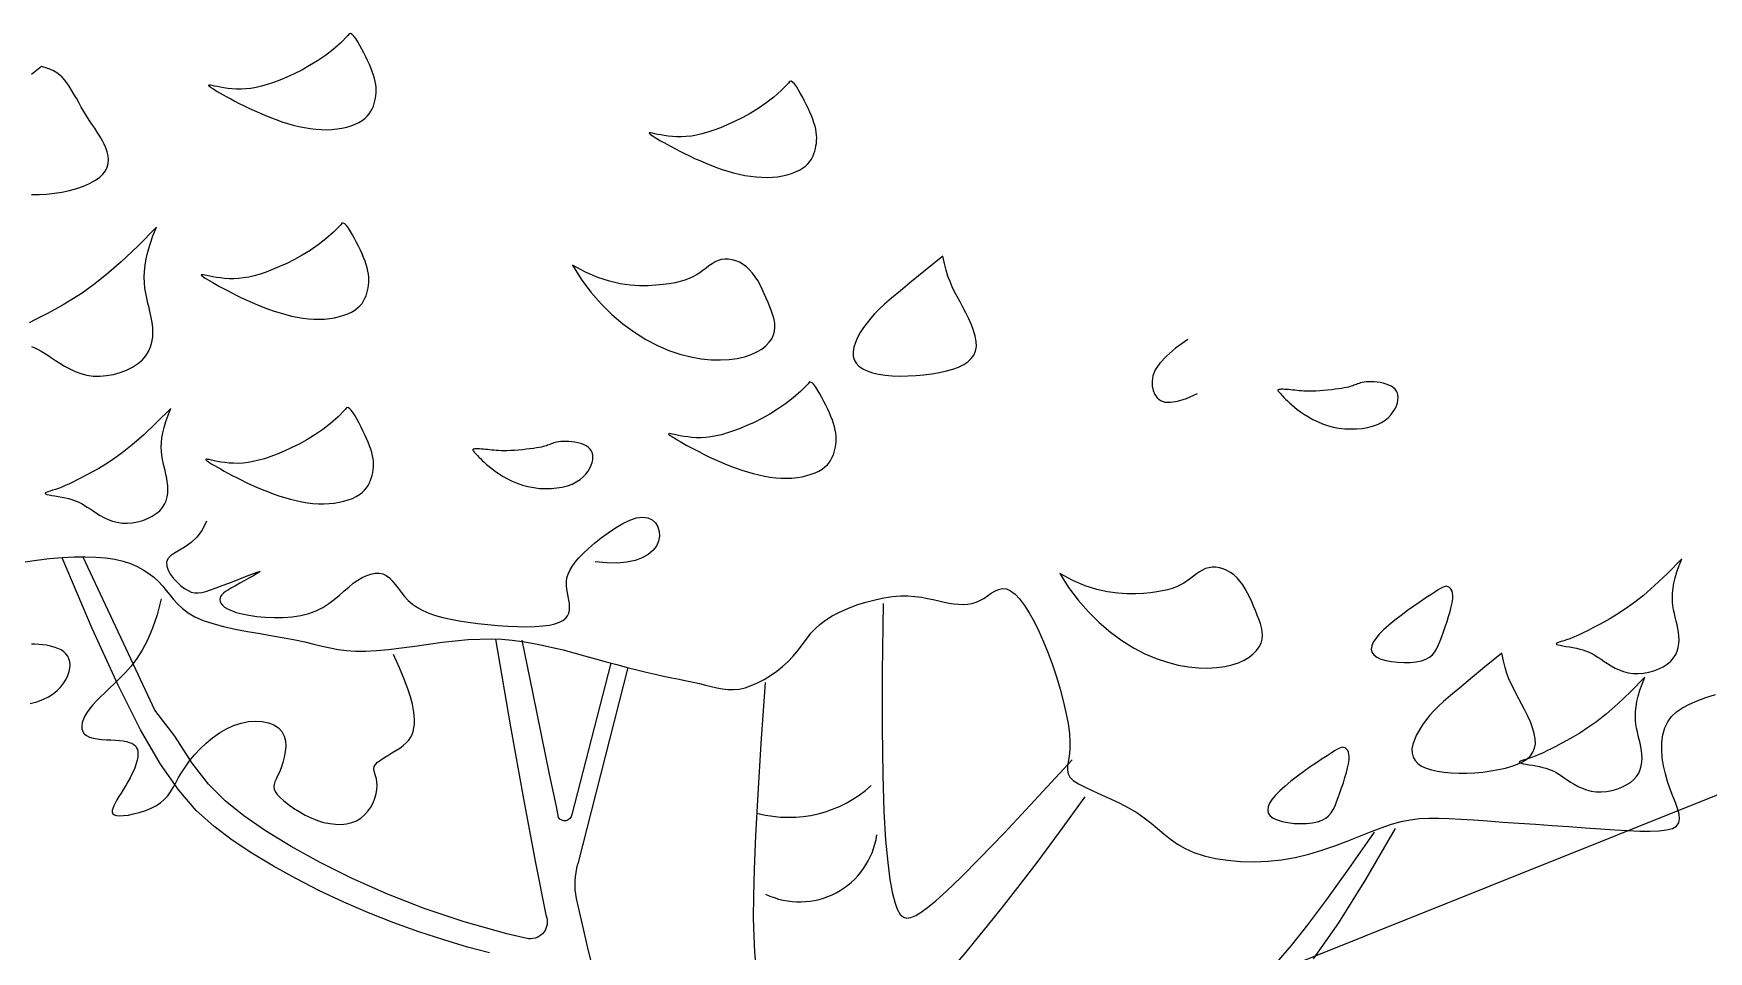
# Model space of a CAD drawing. Extents: x 38.2 to 46.7, y 0 to 11.
# Drawn here: x 40.08 to 41.971, y 4.821 to 5.857 of the extents above; entities that cross this region are included whole.
import ezdxf

# ---------------------------------------------------------------- set-up
doc = ezdxf.new("R2010")
doc.units = 0
doc.header["$MEASUREMENT"] = 0
for name, color, linetype in [('TELV1', 1, 'CONTINUOUS'), ('TELV3', 3, 'CONTINUOUS'), ('TELV4', 4, 'CONTINUOUS'), ('TEXT', 1, 'CONTINUOUS')]:
    doc.layers.add(name, color=color, linetype=linetype)

msp = doc.modelspace()

# ---------------------------------------------------------------- linework, layer by layer
at = {"layer": 'TELV1'}
for points in [[(40.435, 5.8549), (40.427, 5.8466), (40.4185, 5.8391), (40.4097, 5.8323), (40.4007, 5.8262), (40.3917, 5.8208), (40.3829, 5.8159), (40.3742, 5.8116), (40.366, 5.8078), (40.3582, 5.8046), (40.3509, 5.8018), (40.344, 5.7995), (40.3375, 5.7977), (40.3313, 5.7962), (40.3254, 5.7952), (40.3198, 5.7945), (40.3144, 5.7942), (40.3091, 5.7942), (40.3041, 5.7945), (40.2993, 5.7951), (40.2949, 5.7957), (40.2908, 5.7964), (40.2872, 5.7972), (40.2842, 5.7978), (40.2816, 5.7983), (40.2798, 5.7987), (40.2785, 5.7988), (40.2778, 5.7987), (40.2776, 5.7985), (40.278, 5.7979), (40.279, 5.7972), (40.2804, 5.7962), (40.2823, 5.795), (40.2847, 5.7935), (40.2875, 5.7918), (40.2907, 5.7899), (40.2943, 5.7878), (40.2983, 5.7856), (40.3027, 5.7832), (40.3074, 5.7807), (40.3124, 5.7781), (40.3177, 5.7755), (40.3232, 5.7728), (40.329, 5.7701), (40.335, 5.7674), (40.3412, 5.7648), (40.3474, 5.7623), (40.3538, 5.7599), (40.3602, 5.7576), (40.3666, 5.7556), (40.3731, 5.7538), (40.3795, 5.7522), (40.3859, 5.7509), (40.3923, 5.7498), (40.3986, 5.749), (40.4048, 5.7486), (40.4109, 5.7485), (40.4169, 5.7488), (40.4227, 5.7494), (40.4283, 5.7503), (40.4336, 5.7515), (40.4386, 5.753), (40.4432, 5.7547), (40.4473, 5.7567), (40.451, 5.7589), (40.4542, 5.7612), (40.4569, 5.7638), (40.4591, 5.7665), (40.461, 5.7693), (40.4625, 5.7721), (40.4637, 5.7751), (40.4647, 5.778), (40.4655, 5.781), (40.4661, 5.784), (40.4666, 5.787), (40.4668, 5.79), (40.4669, 5.793), (40.4668, 5.7962), (40.4665, 5.7994), (40.4659, 5.8028), (40.465, 5.8064), (40.4639, 5.8102), (40.4625, 5.8141), (40.4609, 5.8182), (40.4592, 5.8223), (40.4572, 5.8266), (40.4552, 5.8309), (40.453, 5.8352), (40.4507, 5.8395), (40.4485, 5.8437), (40.4462, 5.8477), (40.4439, 5.8513), (40.4418, 5.8541), (40.4398, 5.8561), (40.4379, 5.8571), (40.4363, 5.8567), (40.435, 5.8549)], [(40.0889, 5.82), (40.0777, 5.8108)], [(40.0779, 5.6754), (40.0863, 5.6754), (40.0949, 5.6758), (40.1036, 5.6768), (40.1122, 5.6782), (40.1207, 5.6801), (40.1288, 5.6823), (40.1363, 5.6849), (40.1433, 5.6879), (40.1493, 5.6911), (40.1544, 5.6946), (40.1584, 5.6983), (40.1613, 5.7022), (40.1633, 5.7062), (40.1644, 5.7104), (40.1647, 5.7147), (40.1642, 5.7191), (40.1632, 5.7235), (40.1617, 5.7279), (40.1598, 5.7323), (40.1575, 5.7367), (40.1549, 5.7411), (40.152, 5.7456), (40.1491, 5.7501), (40.146, 5.7547), (40.1429, 5.7594), (40.1398, 5.7642), (40.1368, 5.7692), (40.134, 5.7741), (40.1312, 5.7791), (40.1284, 5.784), (40.1257, 5.7887), (40.123, 5.7933), (40.1204, 5.7975), (40.1177, 5.8013), (40.1151, 5.8047), (40.1123, 5.8077), (40.1094, 5.8104), (40.1062, 5.8128), (40.1026, 5.8149), (40.0986, 5.8167), (40.0941, 5.8184), (40.0889, 5.82)], [(40.9323, 5.8011), (40.9242, 5.7928), (40.9157, 5.7853), (40.9069, 5.7785), (40.898, 5.7724), (40.889, 5.7669), (40.8801, 5.7621), (40.8715, 5.7578), (40.8632, 5.754), (40.8554, 5.7508), (40.8481, 5.748), (40.8413, 5.7457), (40.8347, 5.7438), (40.8286, 5.7424), (40.8227, 5.7413), (40.817, 5.7407), (40.8116, 5.7404), (40.8064, 5.7404), (40.8013, 5.7407), (40.7965, 5.7412), (40.7921, 5.7419), (40.7881, 5.7426), (40.7845, 5.7433), (40.7814, 5.744), (40.7789, 5.7445), (40.777, 5.7449), (40.7757, 5.745), (40.775, 5.7449), (40.7749, 5.7446), (40.7753, 5.7441), (40.7762, 5.7434), (40.7776, 5.7424), (40.7795, 5.7412), (40.7819, 5.7397), (40.7847, 5.738), (40.7879, 5.7361), (40.7916, 5.734), (40.7956, 5.7318), (40.7999, 5.7294), (40.8046, 5.7269), (40.8096, 5.7243), (40.8149, 5.7217), (40.8205, 5.719), (40.8263, 5.7162), (40.8323, 5.7136), (40.8384, 5.711), (40.8447, 5.7084), (40.851, 5.706), (40.8574, 5.7038), (40.8639, 5.7018), (40.8703, 5.7), (40.8768, 5.6984), (40.8832, 5.697), (40.8895, 5.696), (40.8958, 5.6952), (40.902, 5.6948), (40.9081, 5.6947), (40.9141, 5.6949), (40.9199, 5.6955), (40.9255, 5.6964), (40.9308, 5.6977), (40.9358, 5.6991), (40.9404, 5.7009), (40.9446, 5.7029), (40.9483, 5.705), (40.9514, 5.7074), (40.9541, 5.71), (40.9564, 5.7126), (40.9582, 5.7154), (40.9597, 5.7183), (40.9609, 5.7213), (40.9619, 5.7242), (40.9627, 5.7272), (40.9633, 5.7302), (40.9638, 5.7331), (40.9641, 5.7361), (40.9642, 5.7392), (40.9641, 5.7423), (40.9637, 5.7456), (40.9631, 5.749), (40.9623, 5.7526), (40.9611, 5.7563), (40.9598, 5.7603), (40.9582, 5.7643), (40.9564, 5.7685), (40.9545, 5.7727), (40.9524, 5.777), (40.9502, 5.7814), (40.948, 5.7857), (40.9457, 5.7899), (40.9434, 5.7939), (40.9412, 5.7974), (40.939, 5.8003), (40.937, 5.8023), (40.9352, 5.8033), (40.9336, 5.8029), (40.9323, 5.8011)], [(40.2188, 5.6387), (40.1977, 5.6173), (40.179, 5.5995), (40.1624, 5.5851), (40.1478, 5.5735), (40.1349, 5.5642), (40.1235, 5.5568), (40.1134, 5.5508), (40.1043, 5.5458), (40.096, 5.5413), (40.0884, 5.5373), (40.0815, 5.5338), (40.0752, 5.5306)], [(40.0777, 5.5038), (40.0815, 5.5023), (40.0852, 5.5006), (40.0888, 5.4986), (40.0925, 5.4965), (40.0963, 5.494), (40.1005, 5.4912), (40.105, 5.4882), (40.1099, 5.4849), (40.1152, 5.4817), (40.1209, 5.4786), (40.127, 5.4758), (40.1334, 5.4734), (40.1402, 5.4716), (40.1474, 5.4705), (40.1549, 5.4703), (40.1626, 5.471), (40.1703, 5.4724), (40.1778, 5.4745), (40.185, 5.4772), (40.1917, 5.4806), (40.1976, 5.4844), (40.2027, 5.4886), (40.2068, 5.4932), (40.2099, 5.4982), (40.2122, 5.5034), (40.2137, 5.5087), (40.2146, 5.5143), (40.2148, 5.5199), (40.2146, 5.5255), (40.2139, 5.531), (40.213, 5.5365), (40.2118, 5.542), (40.2105, 5.5474), (40.2092, 5.5529), (40.2079, 5.5584), (40.2068, 5.564), (40.2058, 5.5698), (40.2052, 5.5758), (40.205, 5.582), (40.2053, 5.5886), (40.206, 5.5955), (40.2073, 5.6029), (40.2092, 5.6109), (40.2117, 5.6194), (40.2149, 5.6287), (40.2188, 5.6387)], [(40.4268, 5.641), (40.4187, 5.6328), (40.4102, 5.6253), (40.4014, 5.6185), (40.3925, 5.6124), (40.3835, 5.6069), (40.3746, 5.602), (40.366, 5.5977), (40.3577, 5.594), (40.3499, 5.5907), (40.3426, 5.5879), (40.3358, 5.5856), (40.3292, 5.5838), (40.3231, 5.5823), (40.3172, 5.5813), (40.3115, 5.5806), (40.3061, 5.5803), (40.3009, 5.5804), (40.2958, 5.5807), (40.291, 5.5812), (40.2866, 5.5818), (40.2826, 5.5825), (40.279, 5.5833), (40.2759, 5.5839), (40.2734, 5.5845), (40.2715, 5.5848), (40.2702, 5.5849), (40.2695, 5.5849), (40.2694, 5.5846), (40.2698, 5.5841), (40.2707, 5.5833), (40.2721, 5.5823), (40.274, 5.5811), (40.2764, 5.5796), (40.2792, 5.5779), (40.2824, 5.576), (40.2861, 5.574), (40.2901, 5.5717), (40.2944, 5.5693), (40.2991, 5.5669), (40.3041, 5.5643), (40.3094, 5.5616), (40.315, 5.5589), (40.3208, 5.5562), (40.3268, 5.5535), (40.3329, 5.5509), (40.3392, 5.5484), (40.3455, 5.546), (40.3519, 5.5438), (40.3584, 5.5417), (40.3648, 5.5399), (40.3713, 5.5383), (40.3777, 5.537), (40.384, 5.5359), (40.3903, 5.5352), (40.3965, 5.5347), (40.4026, 5.5346), (40.4086, 5.5349), (40.4144, 5.5355), (40.42, 5.5364), (40.4253, 5.5376), (40.4303, 5.5391), (40.4349, 5.5408), (40.4391, 5.5428), (40.4428, 5.545), (40.4459, 5.5474), (40.4486, 5.5499), (40.4509, 5.5526), (40.4527, 5.5554), (40.4542, 5.5583), (40.4554, 5.5612), (40.4564, 5.5642), (40.4572, 5.5671), (40.4578, 5.5701), (40.4583, 5.5731), (40.4586, 5.5761), (40.4587, 5.5791), (40.4586, 5.5823), (40.4582, 5.5856), (40.4576, 5.589), (40.4568, 5.5925), (40.4556, 5.5963), (40.4543, 5.6002), (40.4527, 5.6043), (40.4509, 5.6084), (40.449, 5.6127), (40.4469, 5.617), (40.4447, 5.6213), (40.4425, 5.6256), (40.4402, 5.6298), (40.4379, 5.6338), (40.4357, 5.6374), (40.4335, 5.6403), (40.4315, 5.6423), (40.4297, 5.6432), (40.4281, 5.6429), (40.4268, 5.641)], [(40.6885, 5.5956), (40.6984, 5.5798), (40.7092, 5.5653), (40.7207, 5.552), (40.7329, 5.54), (40.7455, 5.5293), (40.7584, 5.5199), (40.7714, 5.5117), (40.7844, 5.5049), (40.7973, 5.4994), (40.8098, 5.4952), (40.822, 5.4921), (40.8338, 5.49), (40.845, 5.4889), (40.8556, 5.4887), (40.8655, 5.4893), (40.8745, 5.4905), (40.8828, 5.4924), (40.8901, 5.4949), (40.8965, 5.4977), (40.9021, 5.501), (40.9067, 5.5047), (40.9105, 5.5086), (40.9134, 5.5127), (40.9155, 5.5169), (40.9167, 5.5212), (40.9171, 5.5255), (40.9169, 5.53), (40.9161, 5.5345), (40.9148, 5.5391), (40.9132, 5.5438), (40.9113, 5.5486), (40.9093, 5.5535), (40.9072, 5.5585), (40.905, 5.5635), (40.9027, 5.5685), (40.9003, 5.5734), (40.8977, 5.5782), (40.8948, 5.5826), (40.8918, 5.5868), (40.8885, 5.5905), (40.8848, 5.5938), (40.881, 5.5966), (40.8769, 5.5989), (40.8728, 5.6006), (40.8686, 5.6018), (40.8645, 5.6025), (40.8604, 5.6026), (40.8565, 5.602), (40.8529, 5.6009), (40.8494, 5.5993), (40.846, 5.5973), (40.8426, 5.5949), (40.8393, 5.5924), (40.8358, 5.5898), (40.8323, 5.5872), (40.8285, 5.5847), (40.8245, 5.5825), (40.8201, 5.5805), (40.8153, 5.5787), (40.8101, 5.5771), (40.8043, 5.5758), (40.7978, 5.5747), (40.7907, 5.5737), (40.7827, 5.573), (40.7739, 5.5725), (40.7643, 5.5725), (40.7537, 5.5731), (40.7424, 5.5747), (40.7302, 5.5775), (40.7171, 5.5818), (40.7032, 5.5877), (40.6885, 5.5956)], [(41.1066, 5.606), (41.0871, 5.59), (41.0713, 5.5771), (41.0587, 5.5667), (41.0487, 5.5584), (41.0409, 5.5516), (41.0347, 5.5459), (41.0296, 5.5409), (41.0252, 5.5359), (41.021, 5.5307), (41.017, 5.5253), (41.0134, 5.5196), (41.0103, 5.514), (41.0078, 5.5084), (41.0061, 5.503), (41.0052, 5.4978), (41.0052, 5.4931), (41.0064, 5.4888), (41.0087, 5.485), (41.0119, 5.4816), (41.0161, 5.4787), (41.0212, 5.4763), (41.0271, 5.4743), (41.0338, 5.4727), (41.0413, 5.4716), (41.0494, 5.4709), (41.058, 5.4706), (41.067, 5.4707), (41.0761, 5.4711), (41.0852, 5.4719), (41.0941, 5.4731), (41.1027, 5.4745), (41.1106, 5.4763), (41.1179, 5.4784), (41.1244, 5.4807), (41.1301, 5.4835), (41.1349, 5.4866), (41.1387, 5.4902), (41.1417, 5.4942), (41.1436, 5.4987), (41.1445, 5.5038), (41.1443, 5.5094), (41.1432, 5.5155), (41.1413, 5.5219), (41.1388, 5.5285), (41.1358, 5.5351), (41.1326, 5.5418), (41.1293, 5.5482), (41.126, 5.5544), (41.1228, 5.5602), (41.1199, 5.5657), (41.1172, 5.5713), (41.1147, 5.5771), (41.1123, 5.5832), (41.1102, 5.5899), (41.1083, 5.5975), (41.1066, 5.606)], [(41.3833, 5.5117), (41.3694, 5.502), (41.3589, 5.4931), (41.3514, 5.485), (41.3464, 5.4776), (41.3437, 5.4709), (41.3427, 5.4649), (41.343, 5.4593), (41.3442, 5.4543), (41.346, 5.4498), (41.3486, 5.4459), (41.3522, 5.443), (41.3571, 5.4412), (41.3634, 5.4409), (41.3716, 5.4422), (41.3817, 5.4454), (41.3941, 5.4509)], [(40.9544, 5.4616), (40.9463, 5.4534), (40.9378, 5.4459), (40.929, 5.4391), (40.9201, 5.433), (40.9111, 5.4275), (40.9022, 5.4226), (40.8936, 5.4183), (40.8853, 5.4146), (40.8776, 5.4113), (40.8702, 5.4086), (40.8634, 5.4063), (40.8569, 5.4044), (40.8507, 5.4029), (40.8448, 5.4019), (40.8392, 5.4012), (40.8337, 5.4009), (40.8285, 5.401), (40.8234, 5.4013), (40.8187, 5.4018), (40.8142, 5.4024), (40.8102, 5.4032), (40.8066, 5.4039), (40.8035, 5.4045), (40.801, 5.4051), (40.7991, 5.4054), (40.7978, 5.4056), (40.7971, 5.4055), (40.797, 5.4052), (40.7974, 5.4047), (40.7983, 5.4039), (40.7997, 5.4029), (40.8017, 5.4017), (40.804, 5.4003), (40.8068, 5.3986), (40.8101, 5.3967), (40.8137, 5.3946), (40.8177, 5.3923), (40.822, 5.39), (40.8267, 5.3875), (40.8317, 5.3849), (40.837, 5.3822), (40.8426, 5.3795), (40.8484, 5.3768), (40.8544, 5.3741), (40.8605, 5.3715), (40.8668, 5.369), (40.8731, 5.3666), (40.8795, 5.3644), (40.886, 5.3623), (40.8924, 5.3605), (40.8989, 5.3589), (40.9053, 5.3576), (40.9116, 5.3565), (40.9179, 5.3558), (40.9241, 5.3553), (40.9303, 5.3552), (40.9362, 5.3555), (40.942, 5.3561), (40.9476, 5.357), (40.9529, 5.3582), (40.9579, 5.3597), (40.9625, 5.3614), (40.9667, 5.3634), (40.9704, 5.3656), (40.9735, 5.368), (40.9762, 5.3705), (40.9785, 5.3732), (40.9803, 5.376), (40.9818, 5.3789), (40.9831, 5.3818), (40.984, 5.3848), (40.9848, 5.3878), (40.9854, 5.3907), (40.9859, 5.3937), (40.9862, 5.3967), (40.9863, 5.3998), (40.9862, 5.4029), (40.9858, 5.4062), (40.9852, 5.4096), (40.9844, 5.4131), (40.9832, 5.4169), (40.9819, 5.4208), (40.9803, 5.4249), (40.9785, 5.4291), (40.9766, 5.4333), (40.9745, 5.4376), (40.9723, 5.4419), (40.9701, 5.4462), (40.9678, 5.4505), (40.9655, 5.4544), (40.9633, 5.458), (40.9611, 5.4609), (40.9591, 5.4629), (40.9573, 5.4638), (40.9557, 5.4635), (40.9544, 5.4616)], [(40.2349, 5.434), (40.2187, 5.4176), (40.2043, 5.4039), (40.1915, 5.3928), (40.1803, 5.3839), (40.1704, 5.3767), (40.1616, 5.371), (40.1538, 5.3664), (40.1468, 5.3626), (40.1404, 5.3591), (40.1346, 5.3561), (40.1293, 5.3533), (40.1244, 5.3509), (40.12, 5.3487), (40.1158, 5.3469), (40.112, 5.3452), (40.1083, 5.3438), (40.1048, 5.3426), (40.1016, 5.3416), (40.0987, 5.3407), (40.0964, 5.3399), (40.0945, 5.3392), (40.0934, 5.3386), (40.0931, 5.338), (40.0937, 5.3375), (40.0952, 5.337), (40.0976, 5.3364), (40.1006, 5.3359), (40.1042, 5.3353), (40.108, 5.3346), (40.112, 5.3339), (40.116, 5.3331), (40.1197, 5.3323), (40.1232, 5.3314), (40.1263, 5.3303), (40.1293, 5.3291), (40.1321, 5.3278), (40.1349, 5.3263), (40.1377, 5.3246), (40.1407, 5.3227), (40.1439, 5.3206), (40.1474, 5.3183), (40.1511, 5.3158), (40.1552, 5.3133), (40.1596, 5.3109), (40.1643, 5.3087), (40.1692, 5.3069), (40.1745, 5.3055), (40.18, 5.3047), (40.1857, 5.3045), (40.1916, 5.305), (40.1976, 5.3061), (40.2034, 5.3077), (40.2089, 5.3098), (40.214, 5.3124), (40.2186, 5.3153), (40.2225, 5.3186), (40.2257, 5.3222), (40.2281, 5.3259), (40.2298, 5.3299), (40.231, 5.3341), (40.2316, 5.3383), (40.2318, 5.3426), (40.2316, 5.3469), (40.2311, 5.3512), (40.2304, 5.3555), (40.2295, 5.3596), (40.2285, 5.3638), (40.2275, 5.368), (40.2265, 5.3723), (40.2256, 5.3766), (40.2249, 5.381), (40.2245, 5.3857), (40.2243, 5.3905), (40.2245, 5.3955), (40.2251, 5.4008), (40.226, 5.4065), (40.2275, 5.4126), (40.2294, 5.4192), (40.2319, 5.4263), (40.2349, 5.434)], [(40.4319, 5.4327), (40.4238, 5.4245), (40.4153, 5.417), (40.4066, 5.4102), (40.3976, 5.4041), (40.3886, 5.3986), (40.3798, 5.3937), (40.3711, 5.3894), (40.3629, 5.3857), (40.3551, 5.3824), (40.3478, 5.3796), (40.3409, 5.3773), (40.3344, 5.3755), (40.3282, 5.374), (40.3223, 5.373), (40.3167, 5.3723), (40.3113, 5.372), (40.306, 5.3721), (40.3009, 5.3724), (40.2962, 5.3729), (40.2917, 5.3735), (40.2877, 5.3742), (40.2841, 5.375), (40.281, 5.3756), (40.2785, 5.3762), (40.2766, 5.3765), (40.2753, 5.3766), (40.2746, 5.3766), (40.2745, 5.3763), (40.2749, 5.3758), (40.2758, 5.375), (40.2773, 5.374), (40.2792, 5.3728), (40.2815, 5.3713), (40.2844, 5.3696), (40.2876, 5.3677), (40.2912, 5.3657), (40.2952, 5.3634), (40.2996, 5.361), (40.3043, 5.3585), (40.3093, 5.356), (40.3146, 5.3533), (40.3201, 5.3506), (40.3259, 5.3479), (40.3319, 5.3452), (40.338, 5.3426), (40.3443, 5.3401), (40.3507, 5.3377), (40.3571, 5.3355), (40.3635, 5.3334), (40.37, 5.3316), (40.3764, 5.33), (40.3828, 5.3287), (40.3892, 5.3276), (40.3955, 5.3269), (40.4017, 5.3264), (40.4078, 5.3263), (40.4138, 5.3266), (40.4196, 5.3272), (40.4252, 5.3281), (40.4305, 5.3293), (40.4354, 5.3308), (40.44, 5.3325), (40.4442, 5.3345), (40.4479, 5.3367), (40.4511, 5.3391), (40.4538, 5.3416), (40.456, 5.3443), (40.4579, 5.3471), (40.4594, 5.35), (40.4606, 5.3529), (40.4616, 5.3559), (40.4623, 5.3588), (40.463, 5.3618), (40.4634, 5.3648), (40.4637, 5.3678), (40.4638, 5.3708), (40.4637, 5.374), (40.4633, 5.3773), (40.4627, 5.3807), (40.4619, 5.3842), (40.4608, 5.388), (40.4594, 5.3919), (40.4578, 5.396), (40.456, 5.4001), (40.4541, 5.4044), (40.452, 5.4087), (40.4499, 5.413), (40.4476, 5.4173), (40.4453, 5.4215), (40.443, 5.4255), (40.4408, 5.4291), (40.4387, 5.432), (40.4367, 5.434), (40.4348, 5.4349), (40.4332, 5.4346), (40.4319, 5.4327)], [(40.2754, 5.3068), (40.2705, 5.2967), (40.2646, 5.2888), (40.2581, 5.2826), (40.2514, 5.2778), (40.245, 5.274), (40.2393, 5.2707), (40.2346, 5.2676), (40.2315, 5.2643), (40.2301, 5.2604), (40.2304, 5.256), (40.232, 5.2514), (40.2347, 5.2467), (40.2382, 5.2421), (40.2421, 5.2378), (40.2464, 5.234), (40.2505, 5.2308), (40.2545, 5.2284), (40.2582, 5.2268), (40.262, 5.226), (40.2659, 5.2259), (40.2701, 5.2264), (40.2747, 5.2275), (40.28, 5.2292), (40.2861, 5.2314), (40.2931, 5.2341), (40.3006, 5.237), (40.3083, 5.24), (40.3157, 5.2429), (40.3225, 5.2456), (40.3283, 5.2478), (40.3327, 5.2494), (40.3353, 5.2501), (40.3359, 5.25), (40.3345, 5.2489), (40.3318, 5.2472), (40.3278, 5.2449), (40.3231, 5.2423), (40.318, 5.2396), (40.3128, 5.2367), (40.3079, 5.234), (40.3036, 5.2316), (40.3, 5.2294), (40.2969, 5.2274), (40.2945, 5.2255), (40.2926, 5.2237), (40.2913, 5.2219), (40.2906, 5.2201), (40.2904, 5.2183), (40.2907, 5.2163), (40.2917, 5.2142), (40.2933, 5.2121), (40.2958, 5.2099), (40.2991, 5.2078), (40.3035, 5.2058), (40.3089, 5.2039), (40.3155, 5.2021), (40.3233, 5.2006), (40.3322, 5.1993), (40.3417, 5.1984), (40.3517, 5.198), (40.3619, 5.1981), (40.372, 5.1989), (40.3817, 5.2003), (40.3908, 5.2026), (40.399, 5.2057), (40.4065, 5.2095), (40.4133, 5.2138), (40.4195, 5.2184), (40.4253, 5.2232), (40.4307, 5.228), (40.4359, 5.2325), (40.441, 5.2367), (40.4461, 5.2403), (40.4512, 5.2432), (40.4562, 5.2455), (40.461, 5.2471), (40.4657, 5.248), (40.4701, 5.248), (40.4743, 5.2472), (40.4782, 5.2454), (40.4818, 5.2428), (40.4851, 5.2394), (40.4884, 5.2354), (40.4916, 5.2311), (40.4951, 5.2265), (40.4989, 5.2218), (40.5031, 5.2173), (40.5079, 5.213), (40.5134, 5.2092), (40.5196, 5.2059), (40.5265, 5.2029), (40.534, 5.2004), (40.5423, 5.1981), (40.5512, 5.1961), (40.5607, 5.1943), (40.5709, 5.1927), (40.5817, 5.1913), (40.5929, 5.1901), (40.6043, 5.1891), (40.6155, 5.1883), (40.6265, 5.1878), (40.6369, 5.1877), (40.6465, 5.1879), (40.6551, 5.1885), (40.6624, 5.1895), (40.6686, 5.1909), (40.6737, 5.1927), (40.6777, 5.1948), (40.6808, 5.1973), (40.683, 5.2001), (40.6844, 5.2031), (40.6852, 5.2064), (40.6853, 5.21), (40.685, 5.2138), (40.6844, 5.2177), (40.6836, 5.2217), (40.6828, 5.2259), (40.6821, 5.2301), (40.6817, 5.2343), (40.6817, 5.2386), (40.6823, 5.2428), (40.6835, 5.247), (40.6854, 5.2513), (40.688, 5.2558), (40.6914, 5.2604), (40.6955, 5.2653), (40.7006, 5.2704), (40.7065, 5.276), (40.7133, 5.2819), (40.7208, 5.2879), (40.7288, 5.2938), (40.7371, 5.2993), (40.7453, 5.304), (40.7533, 5.3078), (40.7608, 5.3104), (40.7676, 5.3114), (40.7735, 5.3107), (40.7784, 5.3084), (40.7823, 5.3049), (40.7849, 5.3004), (40.7864, 5.2953), (40.7867, 5.2898), (40.7856, 5.2841), (40.7832, 5.2787), (40.7793, 5.2736), (40.774, 5.2692), (40.7673, 5.2654), (40.7593, 5.2625), (40.7499, 5.2604), (40.7393, 5.2594), (40.7274, 5.2596), (40.7142, 5.261)], [(41.9407, 5.2643), (41.9245, 5.2478), (41.9101, 5.2342), (41.8974, 5.2231), (41.8861, 5.2141), (41.8762, 5.207), (41.8675, 5.2013), (41.8596, 5.1967), (41.8526, 5.1928), (41.8463, 5.1894), (41.8405, 5.1863), (41.8352, 5.1836), (41.8303, 5.1811), (41.8258, 5.179), (41.8217, 5.1771), (41.8178, 5.1755), (41.8142, 5.1741), (41.8107, 5.1729), (41.8075, 5.1718), (41.8046, 5.1709), (41.8022, 5.1701), (41.8004, 5.1695), (41.7993, 5.1689), (41.799, 5.1683), (41.7995, 5.1678), (41.8011, 5.1672), (41.8034, 5.1667), (41.8065, 5.1661), (41.81, 5.1655), (41.8139, 5.1649), (41.8179, 5.1642), (41.8218, 5.1634), (41.8256, 5.1625), (41.829, 5.1616), (41.8322, 5.1606), (41.8351, 5.1594), (41.8379, 5.1581), (41.8407, 5.1566), (41.8436, 5.1549), (41.8465, 5.153), (41.8497, 5.1509), (41.8532, 5.1485), (41.857, 5.146), (41.8611, 5.1435), (41.8655, 5.1411), (41.8701, 5.139), (41.8751, 5.1371), (41.8803, 5.1357), (41.8858, 5.1349), (41.8916, 5.1348), (41.8975, 5.1353), (41.9034, 5.1364), (41.9092, 5.138), (41.9147, 5.1401), (41.9199, 5.1426), (41.9244, 5.1456), (41.9284, 5.1489), (41.9315, 5.1524), (41.9339, 5.1562), (41.9357, 5.1602), (41.9368, 5.1643), (41.9375, 5.1686), (41.9377, 5.1729), (41.9375, 5.1772), (41.937, 5.1815), (41.9363, 5.1857), (41.9354, 5.1899), (41.9344, 5.1941), (41.9333, 5.1983), (41.9324, 5.2025), (41.9315, 5.2068), (41.9308, 5.2113), (41.9303, 5.2159), (41.9301, 5.2207), (41.9303, 5.2257), (41.9309, 5.2311), (41.9319, 5.2368), (41.9333, 5.2429), (41.9353, 5.2495), (41.9377, 5.2566), (41.9407, 5.2643)], [(41.2387, 5.2478), (41.2486, 5.2321), (41.2594, 5.2175), (41.271, 5.2043), (41.2832, 5.1923), (41.2958, 5.1816), (41.3087, 5.1721), (41.3217, 5.164), (41.3347, 5.1572), (41.3475, 5.1517), (41.3601, 5.1475), (41.3723, 5.1443), (41.384, 5.1423), (41.3953, 5.1412), (41.4058, 5.141), (41.4157, 5.1415), (41.4248, 5.1428), (41.433, 5.1447), (41.4403, 5.1471), (41.4468, 5.15), (41.4523, 5.1533), (41.457, 5.1569), (41.4608, 5.1608), (41.4637, 5.1649), (41.4658, 5.1692), (41.4669, 5.1735), (41.4674, 5.1778), (41.4671, 5.1823), (41.4663, 5.1868), (41.465, 5.1914), (41.4634, 5.1961), (41.4615, 5.2009), (41.4595, 5.2058), (41.4574, 5.2108), (41.4553, 5.2158), (41.453, 5.2208), (41.4505, 5.2257), (41.4479, 5.2304), (41.4451, 5.2349), (41.442, 5.239), (41.4387, 5.2428), (41.4351, 5.2461), (41.4312, 5.2489), (41.4272, 5.2511), (41.4231, 5.2529), (41.4189, 5.2541), (41.4147, 5.2548), (41.4107, 5.2548), (41.4068, 5.2543), (41.4031, 5.2532), (41.3996, 5.2516), (41.3962, 5.2495), (41.3929, 5.2472), (41.3895, 5.2447), (41.3861, 5.242), (41.3825, 5.2395), (41.3787, 5.237), (41.3747, 5.2348), (41.3704, 5.2328), (41.3656, 5.231), (41.3603, 5.2294), (41.3545, 5.2281), (41.3481, 5.2269), (41.3409, 5.226), (41.333, 5.2253), (41.3242, 5.2248), (41.3145, 5.2248), (41.304, 5.2254), (41.2926, 5.227), (41.2804, 5.2298), (41.2674, 5.234), (41.2535, 5.24), (41.2387, 5.2478)], [(40.224, 5.2191), (40.2196, 5.2012), (40.2145, 5.1859), (40.2089, 5.1726), (40.2029, 5.1613), (40.1966, 5.1517), (40.1902, 5.1433), (40.1838, 5.1361), (40.1775, 5.1296), (40.1715, 5.1237), (40.1659, 5.1182), (40.1606, 5.1131), (40.1557, 5.1084), (40.1512, 5.1039), (40.1471, 5.0996), (40.1436, 5.0954), (40.1406, 5.0913), (40.1381, 5.0873), (40.1363, 5.0833), (40.135, 5.0795), (40.1345, 5.0759), (40.1347, 5.0726), (40.1356, 5.0696), (40.1374, 5.067), (40.1399, 5.0649), (40.1433, 5.0632), (40.1475, 5.062), (40.1521, 5.0612), (40.1571, 5.0606), (40.1623, 5.0602), (40.1675, 5.0599), (40.1725, 5.0597), (40.1771, 5.0593), (40.1813, 5.0588), (40.185, 5.0581), (40.1882, 5.0572), (40.1909, 5.0561), (40.1932, 5.0548), (40.195, 5.0531), (40.1964, 5.0512), (40.1973, 5.049), (40.1978, 5.0464), (40.198, 5.0435), (40.1977, 5.0404), (40.1971, 5.037), (40.1961, 5.0334), (40.1948, 5.0295), (40.1932, 5.0255), (40.1912, 5.0214), (40.189, 5.0171), (40.1866, 5.0128), (40.1841, 5.0085), (40.1815, 5.0042), (40.1789, 5), (40.1765, 4.996), (40.1742, 4.9922), (40.1723, 4.9887), (40.1707, 4.9856), (40.1695, 4.9827), (40.1689, 4.9803), (40.1689, 4.9783), (40.1697, 4.9766), (40.1713, 4.9754), (40.1738, 4.9747), (40.1773, 4.9744), (40.1818, 4.9746), (40.1872, 4.9752), (40.1931, 4.9764), (40.1995, 4.9779), (40.2059, 4.98), (40.2122, 4.9825), (40.2181, 4.9854), (40.2233, 4.9888), (40.2277, 4.9926), (40.2315, 4.9968), (40.2347, 5.0014), (40.2377, 5.0063), (40.2407, 5.0117), (40.2439, 5.0174), (40.2474, 5.0234), (40.2515, 5.0297), (40.2563, 5.0364), (40.2619, 5.0431), (40.2682, 5.0498), (40.2749, 5.0563), (40.2822, 5.0624), (40.2899, 5.0679), (40.2978, 5.0726), (40.306, 5.0763), (40.3143, 5.079), (40.3226, 5.0806), (40.3306, 5.0811), (40.3382, 5.0806), (40.3452, 5.0792), (40.3514, 5.0768), (40.3565, 5.0735), (40.3604, 5.0693), (40.363, 5.0643), (40.3644, 5.0588), (40.3648, 5.0528), (40.3643, 5.0465), (40.3631, 5.0403), (40.3615, 5.0343), (40.3596, 5.0286), (40.3576, 5.0236), (40.3556, 5.0193), (40.3539, 5.0157), (40.3525, 5.0125), (40.3516, 5.0097), (40.3513, 5.007), (40.3517, 5.0044), (40.353, 5.0016), (40.3552, 4.9984), (40.3586, 4.9949), (40.3628, 4.9911), (40.368, 4.987), (40.3737, 4.9829), (40.38, 4.979), (40.3867, 4.9752), (40.3936, 4.9719), (40.4006, 4.9691), (40.4076, 4.9669), (40.4144, 4.9655), (40.421, 4.9647), (40.4274, 4.9646), (40.4335, 4.9653), (40.4393, 4.9667), (40.4446, 4.9688), (40.4495, 4.9717), (40.4538, 4.9753), (40.4575, 4.9795), (40.4608, 4.9842), (40.4634, 4.9891), (40.4655, 4.9942), (40.467, 4.9992), (40.4678, 5.004), (40.4681, 5.0085), (40.4678, 5.0125), (40.4671, 5.0161), (40.4661, 5.0193), (40.4652, 5.0222), (40.4646, 5.0248), (40.4644, 5.0274), (40.4648, 5.0298), (40.4662, 5.0322), (40.4685, 5.0347), (40.4718, 5.0372), (40.4757, 5.0398), (40.48, 5.0425), (40.4846, 5.0452), (40.4891, 5.0479), (40.4935, 5.0507), (40.4975, 5.0536), (40.5008, 5.0565), (40.5036, 5.0595), (40.5058, 5.0627), (40.5075, 5.066), (40.5087, 5.0696), (40.5095, 5.0735), (40.51, 5.0778), (40.5101, 5.0825), (40.5098, 5.0877), (40.5092, 5.0936), (40.5079, 5.1004), (40.5058, 5.1084), (40.5028, 5.1177), (40.4986, 5.1286), (40.4932, 5.1414), (40.4864, 5.1563)], [(40.0763, 5.101), (40.0838, 5.1029), (40.0907, 5.1054), (40.0968, 5.1084), (40.1022, 5.1119), (40.1069, 5.1158), (40.1109, 5.1199), (40.1141, 5.1242), (40.1168, 5.1285), (40.1188, 5.1328), (40.1202, 5.137), (40.1211, 5.141), (40.1213, 5.1447), (40.121, 5.1482), (40.1201, 5.1514), (40.1187, 5.1544), (40.1167, 5.157), (40.1142, 5.1594), (40.1111, 5.1615), (40.1075, 5.1632), (40.1035, 5.1646), (40.0993, 5.1658), (40.0948, 5.1667), (40.0904, 5.1673), (40.086, 5.1677), (40.0817, 5.1679), (40.0778, 5.1679)], [(41.7376, 5.1578), (41.7182, 5.1419), (41.7024, 5.1289), (41.6897, 5.1185), (41.6798, 5.1102), (41.6719, 5.1034), (41.6658, 5.0977), (41.6607, 5.0927), (41.6563, 5.0877), (41.6521, 5.0825), (41.6481, 5.0771), (41.6445, 5.0715), (41.6414, 5.0658), (41.6389, 5.0602), (41.6371, 5.0548), (41.6362, 5.0497), (41.6363, 5.0449), (41.6375, 5.0406), (41.6397, 5.0368), (41.6429, 5.0334), (41.6471, 5.0305), (41.6522, 5.0281), (41.6582, 5.0261), (41.6649, 5.0245), (41.6723, 5.0234), (41.6805, 5.0227), (41.6891, 5.0224), (41.6981, 5.0225), (41.7072, 5.0229), (41.7163, 5.0237), (41.7252, 5.0249), (41.7337, 5.0264), (41.7417, 5.0281), (41.749, 5.0302), (41.7554, 5.0326), (41.7611, 5.0353), (41.7659, 5.0384), (41.7698, 5.042), (41.7727, 5.046), (41.7746, 5.0505), (41.7755, 5.0556), (41.7753, 5.0612), (41.7742, 5.0673), (41.7723, 5.0737), (41.7698, 5.0803), (41.7669, 5.0869), (41.7637, 5.0936), (41.7603, 5.1), (41.757, 5.1062), (41.7539, 5.112), (41.751, 5.1175), (41.7482, 5.1231), (41.7457, 5.1289), (41.7434, 5.135), (41.7413, 5.1417), (41.7394, 5.1493), (41.7376, 5.1578)], [(41.899, 5.1307), (41.8828, 5.1142), (41.8684, 5.1006), (41.8556, 5.0895), (41.8444, 5.0805), (41.8345, 5.0734), (41.8257, 5.0677), (41.8179, 5.0631), (41.8109, 5.0592), (41.8045, 5.0558), (41.7987, 5.0527), (41.7934, 5.05), (41.7886, 5.0476), (41.7841, 5.0454), (41.7799, 5.0435), (41.7761, 5.0419), (41.7724, 5.0405), (41.7689, 5.0393), (41.7657, 5.0382), (41.7628, 5.0373), (41.7605, 5.0366), (41.7586, 5.0359), (41.7575, 5.0353), (41.7572, 5.0347), (41.7578, 5.0342), (41.7593, 5.0336), (41.7617, 5.0331), (41.7647, 5.0325), (41.7683, 5.0319), (41.7721, 5.0313), (41.7761, 5.0306), (41.7801, 5.0298), (41.7838, 5.029), (41.7873, 5.028), (41.7904, 5.027), (41.7934, 5.0258), (41.7962, 5.0245), (41.799, 5.023), (41.8018, 5.0213), (41.8048, 5.0194), (41.808, 5.0173), (41.8115, 5.0149), (41.8153, 5.0124), (41.8193, 5.0099), (41.8237, 5.0075), (41.8284, 5.0054), (41.8333, 5.0035), (41.8386, 5.0022), (41.8441, 5.0013), (41.8498, 5.0012), (41.8558, 5.0017), (41.8617, 5.0028), (41.8675, 5.0044), (41.873, 5.0065), (41.8781, 5.0091), (41.8827, 5.012), (41.8866, 5.0153), (41.8898, 5.0188), (41.8922, 5.0226), (41.8939, 5.0266), (41.8951, 5.0307), (41.8957, 5.035), (41.8959, 5.0393), (41.8957, 5.0436), (41.8952, 5.0479), (41.8945, 5.0521), (41.8936, 5.0563), (41.8926, 5.0605), (41.8916, 5.0647), (41.8906, 5.0689), (41.8897, 5.0733), (41.889, 5.0777), (41.8886, 5.0823), (41.8884, 5.0871), (41.8886, 5.0922), (41.8892, 5.0975), (41.8901, 5.1032), (41.8916, 5.1093), (41.8935, 5.1159), (41.896, 5.123), (41.899, 5.1307)]]:
    msp.add_lwpolyline(points, dxfattribs=at)
for points in [[(41.5238, 5.4535), (41.5202, 5.4534), (41.517, 5.4535), (41.5141, 5.4536), (41.5113, 5.4538), (41.5088, 5.454), (41.5064, 5.4542), (41.504, 5.4545), (41.5016, 5.4548), (41.4993, 5.455), (41.4969, 5.4552), (41.4946, 5.4554), (41.4924, 5.4555), (41.4904, 5.4556), (41.4886, 5.4556), (41.4872, 5.4555), (41.486, 5.4554), (41.4853, 5.4551), (41.4849, 5.4547), (41.4849, 5.4542), (41.4852, 5.4536), (41.4858, 5.4528), (41.4866, 5.4519), (41.4876, 5.4508), (41.4888, 5.4495), (41.4902, 5.4481), (41.4917, 5.4464), (41.4935, 5.4446), (41.4955, 5.4426), (41.4978, 5.4404), (41.5004, 5.4381), (41.5034, 5.4356), (41.5067, 5.4329), (41.5105, 5.4301), (41.5147, 5.4273), (41.5193, 5.4244), (41.5242, 5.4217), (41.5295, 5.4191), (41.5351, 5.4167), (41.541, 5.4147), (41.5472, 5.413), (41.5536, 5.4118), (41.5602, 5.4111), (41.5669, 5.4108), (41.5734, 5.4109), (41.5799, 5.4115), (41.586, 5.4125), (41.5918, 5.414), (41.5971, 5.4159), (41.6018, 5.4183), (41.6059, 5.4209), (41.6095, 5.4239), (41.6126, 5.4271), (41.6151, 5.4304), (41.6171, 5.4337), (41.6187, 5.437), (41.6198, 5.4403), (41.6204, 5.4433), (41.6206, 5.4462), (41.6204, 5.4489), (41.6197, 5.4514), (41.6186, 5.4536), (41.6171, 5.4557), (41.6151, 5.4575), (41.6128, 5.4591), (41.61, 5.4604), (41.607, 5.4615), (41.6037, 5.4624), (41.6003, 5.4631), (41.5968, 5.4636), (41.5934, 5.4639), (41.5902, 5.464), (41.5872, 5.464), (41.5845, 5.4639), (41.5821, 5.4636), (41.58, 5.4632), (41.5781, 5.4628), (41.5764, 5.4623), (41.5748, 5.4618), (41.5734, 5.4612), (41.572, 5.4607), (41.5707, 5.4601), (41.5694, 5.4596), (41.5679, 5.4591), (41.5663, 5.4586), (41.5645, 5.4581), (41.5623, 5.4576), (41.5598, 5.4571), (41.5568, 5.4566), (41.5533, 5.4561), (41.5494, 5.4556), (41.5452, 5.4551), (41.5408, 5.4546), (41.5364, 5.4542), (41.532, 5.4539), (41.5278, 5.4536)], [(40.6149, 5.3863), (40.6113, 5.3862), (40.608, 5.3863), (40.6051, 5.3864), (40.6024, 5.3865), (40.5998, 5.3868), (40.5974, 5.387), (40.595, 5.3873), (40.5927, 5.3876), (40.5903, 5.3878), (40.5879, 5.388), (40.5856, 5.3882), (40.5834, 5.3883), (40.5814, 5.3884), (40.5797, 5.3884), (40.5782, 5.3883), (40.5771, 5.3881), (40.5763, 5.3879), (40.576, 5.3875), (40.576, 5.387), (40.5762, 5.3864), (40.5768, 5.3856), (40.5776, 5.3847), (40.5786, 5.3836), (40.5798, 5.3823), (40.5812, 5.3809), (40.5827, 5.3792), (40.5845, 5.3774), (40.5865, 5.3754), (40.5888, 5.3732), (40.5914, 5.3708), (40.5944, 5.3683), (40.5978, 5.3657), (40.6016, 5.3629), (40.6057, 5.3601), (40.6103, 5.3572), (40.6153, 5.3545), (40.6205, 5.3519), (40.6261, 5.3495), (40.632, 5.3475), (40.6382, 5.3458), (40.6447, 5.3446), (40.6513, 5.3438), (40.6579, 5.3435), (40.6645, 5.3437), (40.6709, 5.3443), (40.677, 5.3453), (40.6828, 5.3468), (40.6881, 5.3487), (40.6928, 5.351), (40.697, 5.3537), (40.7005, 5.3567), (40.7036, 5.3599), (40.7061, 5.3632), (40.7082, 5.3665), (40.7097, 5.3698), (40.7108, 5.373), (40.7114, 5.3761), (40.7116, 5.379), (40.7114, 5.3817), (40.7107, 5.3841), (40.7096, 5.3864), (40.7081, 5.3885), (40.7061, 5.3903), (40.7038, 5.3919), (40.701, 5.3932), (40.698, 5.3943), (40.6947, 5.3952), (40.6913, 5.3959), (40.6878, 5.3963), (40.6844, 5.3967), (40.6812, 5.3968), (40.6782, 5.3968), (40.6755, 5.3967), (40.6731, 5.3964), (40.671, 5.396), (40.6691, 5.3956), (40.6674, 5.3951), (40.6658, 5.3946), (40.6644, 5.394), (40.6631, 5.3934), (40.6617, 5.3929), (40.6604, 5.3924), (40.659, 5.3919), (40.6574, 5.3914), (40.6555, 5.3909), (40.6534, 5.3904), (40.6508, 5.3899), (40.6478, 5.3894), (40.6444, 5.3889), (40.6405, 5.3883), (40.6363, 5.3879), (40.6319, 5.3874), (40.6274, 5.387), (40.623, 5.3867), (40.6188, 5.3864)], [(41.6041, 5.1843), (41.5991, 5.1793), (41.5953, 5.1745), (41.5924, 5.1701), (41.5908, 5.166), (41.5903, 5.1623), (41.591, 5.1589), (41.5931, 5.156), (41.5964, 5.1534), (41.601, 5.1512), (41.6067, 5.1495), (41.6132, 5.1483), (41.6202, 5.1475), (41.6273, 5.1472), (41.6343, 5.1474), (41.6409, 5.1481), (41.6468, 5.1493), (41.6517, 5.151), (41.6558, 5.1533), (41.6592, 5.156), (41.6619, 5.1593), (41.6643, 5.163), (41.6663, 5.1671), (41.6681, 5.1717), (41.67, 5.1767), (41.6719, 5.1821), (41.6738, 5.1877), (41.6758, 5.1934), (41.6776, 5.1992), (41.6792, 5.2047), (41.6805, 5.21), (41.6816, 5.2148), (41.6822, 5.219), (41.6823, 5.2226), (41.6821, 5.2255), (41.6815, 5.2278), (41.6806, 5.2296), (41.6796, 5.231), (41.6784, 5.232), (41.6772, 5.2326), (41.676, 5.233), (41.6749, 5.2333), (41.6738, 5.2332), (41.6724, 5.2328), (41.6707, 5.2321), (41.6685, 5.2309), (41.6657, 5.2292), (41.6621, 5.2268), (41.6575, 5.2238), (41.6519, 5.2201), (41.6454, 5.2158), (41.6384, 5.211), (41.6311, 5.2059), (41.6238, 5.2005), (41.6167, 5.1951), (41.61, 5.1896)], [(41.4871, 5.0026), (41.4821, 4.9976), (41.4782, 4.9929), (41.4754, 4.9884), (41.4737, 4.9844), (41.4733, 4.9806), (41.474, 4.9772), (41.476, 4.9743), (41.4794, 4.9717), (41.484, 4.9696), (41.4897, 4.9679), (41.4962, 4.9666), (41.5031, 4.9658), (41.5103, 4.9655), (41.5173, 4.9657), (41.5239, 4.9664), (41.5297, 4.9676), (41.5347, 4.9693), (41.5388, 4.9716), (41.5421, 4.9744), (41.5449, 4.9776), (41.5472, 4.9813), (41.5493, 4.9854), (41.5511, 4.99), (41.5529, 4.995), (41.5549, 5.0004), (41.5568, 5.006), (41.5587, 5.0117), (41.5605, 5.0175), (41.5621, 5.023), (41.5635, 5.0283), (41.5645, 5.0331), (41.5651, 5.0374), (41.5653, 5.0409), (41.565, 5.0438), (41.5644, 5.0461), (41.5636, 5.048), (41.5625, 5.0493), (41.5614, 5.0503), (41.5602, 5.0509), (41.559, 5.0514), (41.5579, 5.0516), (41.5567, 5.0515), (41.5554, 5.0512), (41.5537, 5.0504), (41.5515, 5.0492), (41.5486, 5.0475), (41.545, 5.0451), (41.5404, 5.0421), (41.5348, 5.0385), (41.5284, 5.0341), (41.5214, 5.0294), (41.5141, 5.0242), (41.5068, 5.0189), (41.4996, 5.0134), (41.493, 5.0079)]]:
    msp.add_lwpolyline(points, close=True, dxfattribs=at)
for centre, radius, start, end in [((40.9327, 5.1114), 0.1388, 255.4151, 312.1375), ((40.9448, 4.9654), 0.0882, 244.3121, 351.7407)]:
    msp.add_arc(centre, radius, start, end, dxfattribs=at)
at = {"layer": 'TELV3'}
msp.add_lwpolyline([(40.0681, 5.2605), (40.0835, 5.2627), (40.0982, 5.2645), (40.1123, 5.2658), (40.1258, 5.2665), (40.1385, 5.2667), (40.1504, 5.2663), (40.1615, 5.2654), (40.1718, 5.2639), (40.1811, 5.2617), (40.1895, 5.259), (40.1971, 5.2557), (40.204, 5.252), (40.2103, 5.2479), (40.2159, 5.2435), (40.221, 5.2387), (40.2256, 5.2338), (40.2298, 5.2287), (40.2339, 5.2235), (40.2382, 5.2183), (40.2429, 5.2131), (40.2483, 5.2081), (40.2546, 5.2033), (40.2623, 5.1989), (40.2714, 5.1948), (40.2823, 5.1912), (40.2945, 5.1879), (40.3078, 5.185), (40.3217, 5.1824), (40.3358, 5.1799), (40.3497, 5.1775), (40.3631, 5.1752), (40.3754, 5.1729), (40.3865, 5.1705), (40.3965, 5.168), (40.4058, 5.1658), (40.4148, 5.1637), (40.4239, 5.162), (40.4333, 5.1607), (40.4434, 5.16), (40.4547, 5.16), (40.4672, 5.1608), (40.4809, 5.1621), (40.4955, 5.1639), (40.5106, 5.1659), (40.5259, 5.168), (40.5413, 5.1701), (40.5562, 5.1718), (40.5706, 5.1731), (40.584, 5.1738), (40.5967, 5.1739), (40.6088, 5.1735), (40.6205, 5.1726), (40.6319, 5.1711), (40.6431, 5.1693), (40.6544, 5.167), (40.666, 5.1644), (40.6778, 5.1615), (40.6899, 5.1583), (40.7021, 5.155), (40.7144, 5.1516), (40.7265, 5.1482), (40.7385, 5.1449), (40.7501, 5.1417), (40.7612, 5.1389), (40.7718, 5.1363), (40.7819, 5.134), (40.7914, 5.132), (40.8005, 5.1301), (40.809, 5.1284), (40.8171, 5.1267), (40.8247, 5.1251), (40.8319, 5.1235), (40.8387, 5.1218), (40.8452, 5.1201), (40.8515, 5.1187), (40.8577, 5.1176), (40.8639, 5.1169), (40.8702, 5.1168), (40.8766, 5.1174), (40.8833, 5.1189), (40.8903, 5.1212), (40.8975, 5.1244), (40.9048, 5.1283), (40.912, 5.1328), (40.919, 5.1377), (40.9257, 5.1429), (40.9318, 5.1484), (40.9372, 5.1539), (40.9419, 5.1594), (40.946, 5.1647), (40.9499, 5.1701), (40.9537, 5.1753), (40.9577, 5.1804), (40.9623, 5.1854), (40.9676, 5.1903), (40.974, 5.1951), (40.9815, 5.1998), (40.9901, 5.2042), (40.9995, 5.2084), (41.0095, 5.2122), (41.0197, 5.2155), (41.03, 5.2182), (41.0401, 5.2204), (41.0498, 5.2218), (41.0588, 5.2225), (41.0672, 5.2225), (41.075, 5.2219), (41.0824, 5.221), (41.0892, 5.2197), (41.0958, 5.2183), (41.1019, 5.2169), (41.1079, 5.2155), (41.1136, 5.2144), (41.1191, 5.2136), (41.1245, 5.213), (41.1297, 5.2129), (41.1346, 5.2132), (41.1394, 5.214), (41.1441, 5.2153), (41.1485, 5.2172), (41.1528, 5.2197), (41.157, 5.2225), (41.1612, 5.2254), (41.1653, 5.2279), (41.1695, 5.2297), (41.1738, 5.2307), (41.1783, 5.2303), (41.1831, 5.2283), (41.1881, 5.2245), (41.1933, 5.219), (41.1987, 5.2118), (41.2041, 5.2033), (41.2096, 5.1934), (41.215, 5.1825), (41.2204, 5.1706), (41.2255, 5.1579), (41.2304, 5.1447), (41.2349, 5.1311), (41.239, 5.1174), (41.2426, 5.1039), (41.2456, 5.0909), (41.2479, 5.0786), (41.2494, 5.0673), (41.2501, 5.0573), (41.2499, 5.0487), (41.2491, 5.0415), (41.2481, 5.0354), (41.2473, 5.0302), (41.2472, 5.0257), (41.2479, 5.0217), (41.25, 5.018), (41.2538, 5.0143), (41.2596, 5.0105), (41.2671, 5.0066), (41.2759, 5.0024), (41.2857, 4.998), (41.2959, 4.9934), (41.3062, 4.9885), (41.3163, 4.9834), (41.3256, 4.9779), (41.334, 4.972), (41.3417, 4.966), (41.3489, 4.9599), (41.3561, 4.9538), (41.3634, 4.948), (41.3713, 4.9424), (41.3801, 4.9374), (41.3901, 4.9329), (41.4015, 4.9292), (41.4142, 4.9262), (41.428, 4.9241), (41.4426, 4.9228), (41.4578, 4.9225), (41.4733, 4.9231), (41.489, 4.9247), (41.5045, 4.9273), (41.5198, 4.9309), (41.5346, 4.9354), (41.549, 4.9404), (41.5629, 4.9457), (41.5763, 4.9511), (41.5892, 4.9562), (41.6014, 4.9609), (41.6129, 4.9648), (41.6238, 4.9677), (41.6343, 4.9698), (41.6447, 4.9711), (41.6553, 4.9717), (41.6664, 4.9717), (41.6783, 4.9713), (41.6912, 4.9706), (41.7056, 4.9696), (41.7215, 4.9685), (41.7387, 4.9673), (41.7569, 4.9661), (41.7756, 4.9648), (41.7946, 4.9635), (41.8133, 4.9622), (41.8316, 4.9609), (41.849, 4.9597), (41.8652, 4.9586), (41.88, 4.9577), (41.8933, 4.9571), (41.9051, 4.957), (41.9152, 4.9573), (41.9236, 4.9584), (41.9302, 4.9601), (41.9348, 4.9628), (41.9374, 4.9664), (41.9383, 4.9709), (41.9378, 4.9763), (41.9361, 4.9824), (41.9337, 4.9892), (41.9308, 4.9966), (41.9277, 5.0045), (41.9247, 5.013), (41.9222, 5.0218), (41.9202, 5.0308), (41.9188, 5.0399), (41.9182, 5.0488), (41.9184, 5.0575), (41.9195, 5.0658), (41.9216, 5.0735), (41.9249, 5.0804), (41.9293, 5.0865), (41.9349, 5.0917), (41.9416, 5.0963), (41.9494, 5.1004), (41.9582, 5.1042), (41.968, 5.1077), (41.9788, 5.1111)], dxfattribs=at)
at = {"layer": 'TELV4'}
for points in [[(40.5947, 4.8195), (40.5699, 4.8262), (40.5431, 4.8342), (40.5151, 4.8433), (40.4867, 4.8535), (40.4584, 4.8648), (40.4304, 4.8769), (40.4029, 4.8898), (40.3763, 4.9034), (40.3508, 4.9175), (40.3267, 4.9321), (40.3042, 4.947), (40.2835, 4.9625), (40.2637, 4.9804), (40.244, 5.0031), (40.2233, 5.0327), (40.2008, 5.0715), (40.1755, 5.1218), (40.1463, 5.1857), (40.1125, 5.2656)], [(41.0392, 5.2137), (41.0382, 5.1365), (41.0381, 5.0727), (41.0388, 5.0207), (41.0401, 4.9792), (41.042, 4.9467), (41.0443, 4.9216), (41.0468, 4.9026), (41.0495, 4.8882), (41.0523, 4.877), (41.0552, 4.8688), (41.0584, 4.8631), (41.062, 4.8599), (41.066, 4.8587), (41.0706, 4.8595), (41.076, 4.8619), (41.0822, 4.8657), (41.0894, 4.8709), (41.0987, 4.8784), (41.1109, 4.8894), (41.1271, 4.905), (41.1483, 4.9264), (41.1757, 4.9549), (41.21, 4.9914), (41.2525, 5.0373)], [(40.7509, 5.1415), (40.6946, 4.92)], [(40.9059, 5.1247), (40.9013, 5.0558), (40.8978, 4.9987), (40.8952, 4.952), (40.8936, 4.9142), (40.8928, 4.8837), (40.8926, 4.8589), (40.8931, 4.8383), (40.8941, 4.8205), (40.8954, 4.804), (40.897, 4.7885), (40.8989, 4.774), (40.9008, 4.7603), (40.9027, 4.7474), (40.9045, 4.735), (40.9051, 4.7303)], [(41.267, 4.9959), (41.2379, 4.9558), (41.2127, 4.9218), (41.191, 4.8933), (41.1725, 4.8696), (41.1568, 4.85), (41.1436, 4.8338), (41.1325, 4.8206), (41.1231, 4.8095), (41.1151, 4.8), (41.1084, 4.7917), (41.1028, 4.7846), (41.0982, 4.7782), (41.0945, 4.7724), (41.0936, 4.7709)], [(41.4834, 4.8083), (41.5, 4.8278), (41.5186, 4.8513), (41.54, 4.8798), (41.5648, 4.9144), (41.5938, 4.956)], [(41.6172, 4.9601), (41.5839, 4.9024), (41.5532, 4.8537), (41.5247, 4.8128)], [(40.7115, 4.8024), (40.7055, 4.827), (40.6997, 4.8516), (40.6941, 4.8761), (40.693, 4.8811)]]:
    msp.add_lwpolyline(points, dxfattribs=at)
for points in [[(40.6017, 5.1738), (40.6186, 5.0747), (40.6331, 4.9933), (40.6463, 4.923), (40.6584, 4.8627), (40.6586, 4.8614, -0.568728), (40.639, 4.8356), (40.6144, 4.8412), (40.5664, 4.8545), (40.5211, 4.8696), (40.4788, 4.8861), (40.4396, 4.9036), (40.4036, 4.9215), (40.371, 4.9397), (40.3421, 4.9574), (40.3174, 4.9742), (40.2965, 4.9911), (40.2777, 5.0101), (40.2592, 5.0336), (40.2397, 5.0643), (40.217, 5.0935), (40.1929, 5.1449), (40.1357, 5.2668)], [(40.7318, 5.1467), (40.6877, 4.9757, -0.693091), (40.6726, 4.9724), (40.6703, 4.985), (40.6627, 5.0212), (40.6539, 5.0637), (40.6437, 5.1137), (40.6317, 5.1725)], [(40.693, 4.8811, -0.116788), (40.6946, 4.92, -1.444751)]]:
    msp.add_lwpolyline(points, format="xyb", dxfattribs=at)
at = {"layer": 'TEXT'}
msp.add_line((41.1841, 4.6792), (42.3966, 5.1643), dxfattribs=at)

doc.saveas('drawing.dxf')
